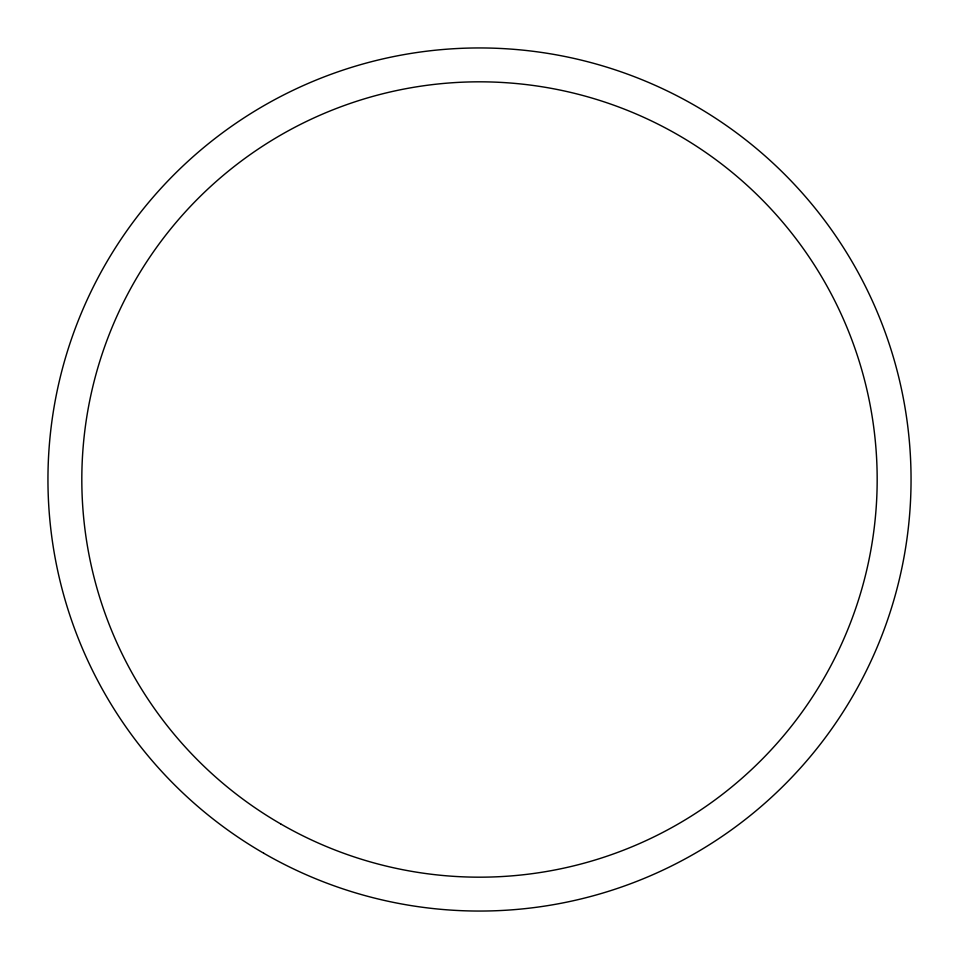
<?xml version="1.0" encoding="UTF-8"?>
<svg xmlns="http://www.w3.org/2000/svg" width="959" height="959" viewBox="0 0 959 959"><rect width="100%" height="100%" fill="white"/><g stroke="black" fill="none" stroke-linecap="round" stroke-linejoin="round"><path stroke-width="1.44" d="M263.725 853.234A431.55 431.55 0 0 0 911.05 479.5A431.55 431.55 0 0 0 263.725 105.766A431.55 431.55 0 0 0 263.725 853.234M280.663 823.901A397.673 397.673 0 0 0 877.173 479.5A397.673 397.673 0 0 0 280.663 135.099A397.673 397.673 0 0 0 280.663 823.901"/></g></svg>
